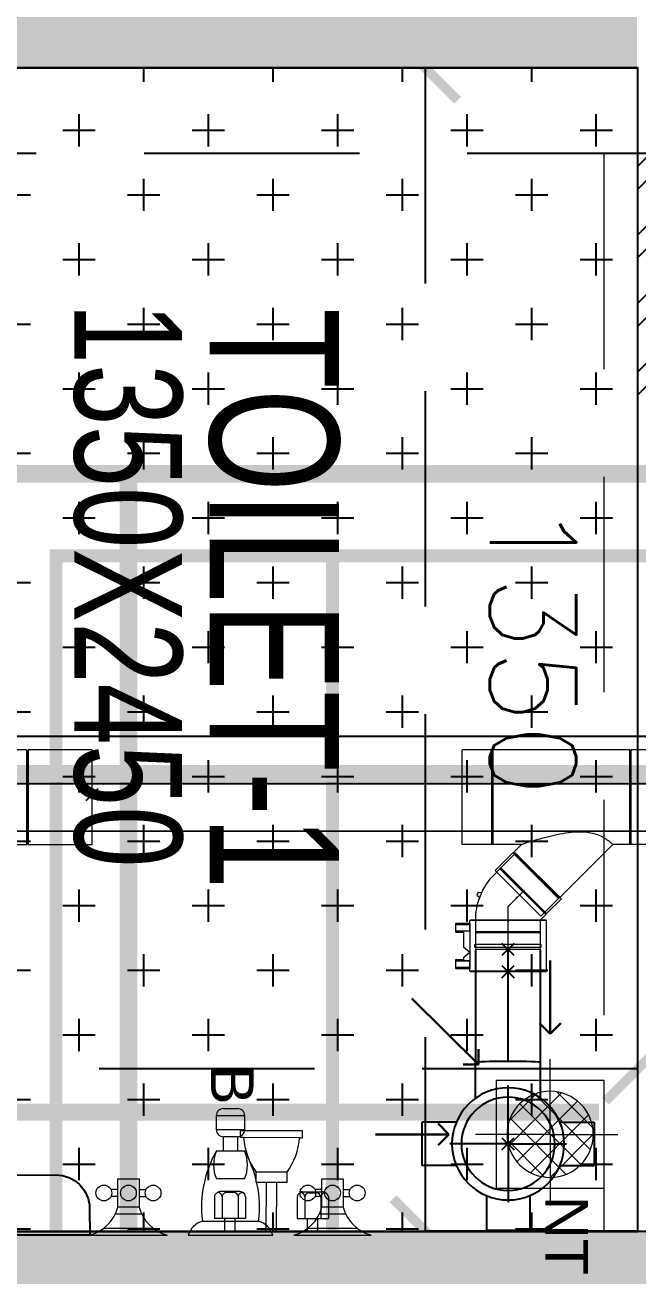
# Model space of a CAD drawing. Header units: millimetres. Extents: x -414464 to 1686, y -90036 to 108605.
# Drawn here: x -104601 to -103890, y -87187 to -85735 of the extents above; entities that cross this region are included whole.
import ezdxf
from ezdxf.lldxf.tags import DXFTag

# ---------------------------------------------------------------- set-up
doc = ezdxf.new("R2010")
doc.units = ezdxf.units.MM
doc.header["$LTSCALE"] = 1000
doc.header["$MEASUREMENT"] = 0
for name, pattern in [('$1$AUDIT_D_120904163729-0', [0]), ('$36$HIDDEN', [0.375, 0.25, -0.125]), ('3BHK-A$1$AUDIT_D_120904163729-0', [0]), ('3BHK-A$1$DASHED', [0.75, 0.5, -0.25]), ('3BHK-A$1$PHANTOM2', [1.25, 0.625, -0.125, 0.125, -0.125, 0.125, -0.125]), ('AUDIT_D_120904163729-0', [0]), ('T8(T9 IS SIMILAR) - DIMENSION & TEXTING$1$AUDIT_D_120904163729-0', [0]), ('T8(T9 IS SIMILAR) - DIMENSION & TEXTING$1$CENTERX2', [101.6, 63.5, -12.7, 12.7, -12.7]), ('T8(T9 IS SIMILAR) - DIMENSION & TEXTING$1$HIDDEN', [0.375, 0.25, -0.125]), ('T8(T9 IS SIMILAR)$1$$0$HIDDEN', [0.375, 0.25, -0.125]), ('T8(T9 IS SIMILAR)$1$HIDDEN', [0.375, 0.25, -0.125])]:
    doc.linetypes.add(name, pattern=pattern)
doc.layers.get('0').update_dxf_attribs({"linetype": 'AUDIT_D_120904163729-0'})
for name, color, linetype in [('$0$A-HATCH -160', 251, '$1$AUDIT_D_120904163729-0'), ('$21$A-DIMENSIONS', 2, '$36$HIDDEN'), ('3BHK-A$1$A-HATCH -160', 251, '3BHK-A$1$AUDIT_D_120904163729-0'), ('3BHK-A$1$A-TOI SUNK 50MM', 8, 'Continuous'), ('a-rcc', 3, 'Continuous'), ('T8(T9 IS SIMILAR) - DIMENSION & TEXTING$1$A-DIMENSIONS', 2, 'T8(T9 IS SIMILAR) - DIMENSION & TEXTING$1$HIDDEN'), ('T8(T9 IS SIMILAR) - DIMENSION & TEXTING$1$A-PLUMBING', 7, 'T8(T9 IS SIMILAR) - DIMENSION & TEXTING$1$AUDIT_D_120904163729-0'), ('T8(T9 IS SIMILAR) - DIMENSION & TEXTING$1$pl-110 dia soil pipe', 1, 'Continuous'), ('T8(T9 IS SIMILAR) - DIMENSION & TEXTING$1$pl-110 dia soil pipe1', 1, 'Continuous'), ('T8(T9 IS SIMILAR) - DIMENSION & TEXTING$1$pl-75 dia waste pipe', 3, 'Continuous'), ('T8(T9 IS SIMILAR) - DIMENSION & TEXTING$1$pl-75 dia waste pipe1', 3, 'Continuous'), ('T8(T9 IS SIMILAR) - DIMENSION & TEXTING$1$PL-FITTINGS', 5, 'Continuous'), ('T8(T9 IS SIMILAR) - DIMENSION & TEXTING$1$U-TI-75MM WASTE WATER PIPE', 3, 'Continuous'), ('T8(T9 IS SIMILAR) - DIMENSION & TEXTING$1$U-TI-TEXT', 7, 'Continuous'), ('T8(T9 IS SIMILAR) - DIMENSION & TEXTING$1$U-TI-WS', 5, 'Continuous'), ('T8(T9 IS SIMILAR)$1$$6$a-beam 2', 50, 'Continuous'), ('T8(T9 IS SIMILAR)$1$S-BEAM', 20, 'T8(T9 IS SIMILAR)$1$$0$HIDDEN'), ('T8_REFUGE COLUMNS$1$A-RCC COLS', 3, 'Continuous'), ('T8_TYPICAL COLUMNS$1$A-RCC COLS', 3, 'Continuous')]:
    doc.layers.add(name, color=color, linetype=linetype)
for name, color, linetype, lineweight in [('3BHK-A$1$A-AC DRAIN PIPE', 94, 'Continuous', 18), ('3BHK-A$1$A-AC PIPE', 151, 'Continuous', 20), ('3BHK-A$1$a-TOI-fixtures', 251, 'Continuous', 0), ('3BHK-A$1$A-WALL- 160', 6, 'Continuous', 30), ('T8(T9 IS SIMILAR) - DIMENSION & TEXTING$1$a-Text', 4, 'Continuous', 0), ('T8(T9 IS SIMILAR) - DIMENSION & TEXTING$1$a-TEXT -R SIZE', 4, 'Continuous', 0), ('T8(T9 IS SIMILAR) - DIMENSION & TEXTING$1$FURNITURE_AR', 34, 'Continuous', 9), ('T8(T9 IS SIMILAR) - DIMENSION & TEXTING$1$U-TI-FIXTURE', 161, 'Continuous', 25), ('T8(T9 IS SIMILAR) - DIMENSION & TEXTING$1$U-TI-WS-HOT', 1, 'T8(T9 IS SIMILAR) - DIMENSION & TEXTING$1$DASHDOT', 30), ('T8(T9 IS SIMILAR)$1$D&W', 8, 'Continuous', 25), ('T8(T9 IS SIMILAR)$1$SCPL BEAM', 191, 'T8(T9 IS SIMILAR)$1$$0$HIDDEN', 13)]:
    doc.layers.add(name, color=color, linetype=linetype, lineweight=lineweight)
doc.layers.add('T8(T9 IS SIMILAR) - DIMENSION & TEXTING$1$GEB-BEZUG', color=2, linetype='Continuous', lineweight=25, true_color=0xffff00)
doc.layers.add('T8_REFUGE COLUMNS$1$COL-HATCH', color=7, linetype='Continuous', lineweight=25, true_color=0xa3a3a3)
doc.styles.add('3BHK-A$1$Romans 1', font='romans.shx', dxfattribs={"height": 100})
doc.styles.add('T8(T9 IS SIMILAR) - DIMENSION & TEXTING$1$arial', font='sanss___.ttf')
doc.styles.add('T8(T9 IS SIMILAR) - DIMENSION & TEXTING$1$ARIAL ARROW', font='swisscl.ttf')
doc.styles.add('T8(T9 IS SIMILAR) - DIMENSION & TEXTING$1$Romans 1', font='romans.shx', dxfattribs={"height": 100})
tags = doc.linetypes.add('T8(T9 IS SIMILAR) - DIMENSION & TEXTING$1$DASHDOT', pattern=[1, 0.5, -0.25, 0, -0.25]).pattern_tags.tags
tags[10:11] = [DXFTag(74, 4), DXFTag(75, 0), DXFTag(340, '0'), DXFTag(46, 1.0), DXFTag(50, 0.0), DXFTag(44, 0.0), DXFTag(45, 0.0)]
tags[8:9] = [DXFTag(74, 4), DXFTag(75, 0), DXFTag(340, '0'), DXFTag(46, 1.0), DXFTag(50, 0.0), DXFTag(44, 0.0), DXFTag(45, 0.0)]
tags[6:7] = [DXFTag(74, 4), DXFTag(75, 0), DXFTag(340, '0'), DXFTag(46, 1.0), DXFTag(50, 0.0), DXFTag(44, 0.0), DXFTag(45, 0.0)]
tags[4:5] = [DXFTag(74, 4), DXFTag(75, 0), DXFTag(340, '0'), DXFTag(46, 1.0), DXFTag(50, 0.0), DXFTag(44, 0.0), DXFTag(45, 0.0)]
doc.dimstyles.new('3BHK-A$1$ALPINE S', dxfattribs={"dimscale": 0, "dimtxt": 100, "dimasz": 75, "dimexe": 0, "dimexo": 0, "dimgap": 75, "dimtad": 1, "dimdec": 0, "dimzin": 0, "dimdsep": 46, "dimtxsty": '3BHK-A$1$Romans 1', "dimblk": '3BHK-A$1$_ArchTick', "dimcen": 0.09, "dimclrd": 256, "dimclre": 256, "dimclrt": 7, "dimadec": 0, "dimazin": 0, "dimtfac": 1, "dimtdec": 0, "dimtofl": 0, "dimtmove": 1, "dimatfit": 0, "dimldrblk": '3BHK-A$1$_Open90', "dimfxl": 1, "dimtolj": 1, "dimtzin": 0, "dimarcsym": 0})
doc.dimstyles.new('T8(T9 IS SIMILAR) - DIMENSION & TEXTING$1$ALPINE S', dxfattribs={"dimscale": 0, "dimtxt": 100, "dimasz": 75, "dimexe": 0, "dimexo": 0, "dimgap": 75, "dimtad": 1, "dimdec": 0, "dimzin": 0, "dimdsep": 46, "dimtxsty": 'T8(T9 IS SIMILAR) - DIMENSION & TEXTING$1$Romans 1', "dimblk": 'T8(T9 IS SIMILAR) - DIMENSION & TEXTING$1$_ArchTick', "dimcen": 0.09, "dimclrd": 256, "dimclre": 256, "dimclrt": 7, "dimadec": 0, "dimazin": 0, "dimtfac": 1, "dimtdec": 0, "dimtofl": 0, "dimtmove": 1, "dimatfit": 0, "dimldrblk": 'T8(T9 IS SIMILAR) - DIMENSION & TEXTING$1$_Open90', "dimfxl": 1, "dimtolj": 1, "dimtzin": 0, "dimarcsym": 0})

# ---------------------------------------------------------------- blocks, each defined once
blk = doc.blocks.new('T8_REFUGE COLUMNS')
at = {"layer": 'T8_REFUGE COLUMNS$1$COL-HATCH', "linetype": 'ByBlock'}
h = blk.add_hatch(color=256, dxfattribs=at)
h.dxf.hatch_style = 1
h.paths.add_polyline_path([(1227712.1, -5718799.9), (1227362.1, -5718799.9), (1227362.1, -5709299.9), (1227712.1, -5709299.9)])
at = {"layer": 'T8_REFUGE COLUMNS$1$A-RCC COLS', "linetype": 'ByBlock'}
blk.add_lwpolyline([(1227712.1, -5718799.9), (1227362.1, -5718799.9), (1227362.1, -5709299.9), (1227712.1, -5709299.9)], close=True, dxfattribs=at)
blk = doc.blocks.new('T8_TYPICAL COLUMNS')
at = {"layer": 'T8_TYPICAL COLUMNS$1$A-RCC COLS', "linetype": 'ByBlock'}
blk.add_blockref('T8_REFUGE COLUMNS', (0, 0), dxfattribs=at)
blk = doc.blocks.new('3BHK-A$1$_ArchTick')
at = {"color": 0, "linetype": 'ByBlock', "const_width": 0.15}
blk.add_lwpolyline([(-0.5, -0.5), (0.5, 0.5)], dxfattribs=at)
blk = doc.blocks.new('3BHK-A$1$_Open90')
at = {"color": 0, "linetype": 'ByBlock', "lineweight": -2}
for p, q in [((0, 0), (-1, 0)), ((-0.5, 0.5), (0, 0)), ((0, 0), (-0.5, -0.5))]:
    blk.add_line(p, q, dxfattribs=at)
blk = doc.blocks.new('3BHK-A$1$SH-flat-2')
at = {"layer": '3BHK-A$1$a-TOI-fixtures'}
for p, q in [((14.6, 37.7, -0.1), (14.7, 73.7, -0.1)), ((39.9, 73.7, -0.1), (14.7, 73.7, -0.1)), ((0.1, 61.7, -0.1), (14.6, 61.7, -0.1)), ((39.8, 64.9, -0.1), (14.6, 65, -0.1)), ((44.6, 50.8, -0.1), (44.6, 60, -0.1)), ((45.9, 43.9, -0.1), (45.9, 66.8, -0.1)), ((0.1, 49.7, -0.1), (14.6, 49.7, -0.1)), ((39.7, 46.4, -0.1), (14.5, 46.5, -0.1)), ((39.8, 37.7, -0.1), (14.6, 37.7, -0.1)), ((43.4, 39.3, -0.1), (44.7, 40.8, -0.1)), ((108.4, -25.1, -0.1), (108.5, 40.1, -0.1)), ((108.5, 43.5, -0.1), (116.3, 43.5, -0.1)), ((108.5, 40.1, -0.1), (108.5, 43.5, -0.1)), ((116.2, -28.5, -0.1), (116.3, 43.5, -0.1)), ((56.2, -10.4, -0.1), (56.3, 25.6, -0.1)), ((56.3, 25.6, -0.1), (68.3, 25.6, -0.1)), ((68.2, -10.4, -0.1), (68.3, 25.6, -0.1)), ((0, 1.7, -0.1), (0, 13.7, -0.1)), ((0, 13.7, -0.1), (56.3, 13.6, -0.1)), ((0, 1.7, -0.1), (56.3, 1.6, -0.1)), ((56.2, -10.4, -0.1), (68.2, -10.4, -0.1)), ((14.5, -22.3, -0.1), (14.4, -58.3, -0.1)), ((39.7, -22.3, -0.1), (14.5, -22.3, -0.1)), ((43.3, -24, -0.1), (44.6, -25.5, -0.1)), ((45.7, -28.6, -0.1), (45.7, -51.5, -0.1)), ((108.4, -25.1, -0.1), (108.4, -28.5, -0.1)), ((108.4, -28.5, -0.1), (116.2, -28.5, -0.1)), ((-0.1, -34.3, -0.1), (14.4, -34.3, -0.1)), ((39.6, -31.1, -0.1), (14.4, -31, -0.1)), ((44.4, -35.5, -0.1), (44.4, -44.7, -0.1)), ((-0.1, -46.3, -0.1), (14.4, -46.3, -0.1)), ((39.5, -49.6, -0.1), (14.3, -49.5, -0.1)), ((39.6, -58.3, -0.1), (14.4, -58.3, -0.1))]:
    blk.add_line(p, q, dxfattribs=at)
for centre, radius, start, end in [((39.9, 68.9, -0.1), 4.8, 359.8776, 89.8776), ((39.8, 69.7, -0.1), 4.8, 269.8776, 359.8776), ((39.8, 60, -0.1), 4.8, 359.8776, 89.8776), ((41.1, 66.8, -0.1), 4.8, 359.8776, 46.4449), ((39.8, 51.2, -0.1), 4.8, 269.8776, 359.8776), ((39.7, 41.6, -0.1), 4.8, 359.8776, 89.8776), ((41.1, 44, -0.1), 4.8, 319.2258, 359.8776), ((39.8, 42.5, -0.1), 4.8, 269.8776, 359.8776), ((114.8, -40.2, -0.1), 80.5, 94.4595, 125.2375), ((115, 55.2, -0.1), 80.5, 234.5177, 265.2957), ((39.6, -26.3, -0.1), 4.8, 269.8776, 359.8776), ((39.7, -27.1, -0.1), 4.8, 359.8776, 89.8776), ((40.9, -28.6, -0.1), 4.8, 359.8776, 40.5294), ((39.6, -35.9, -0.1), 4.8, 359.8776, 89.8776), ((39.5, -44.7, -0.1), 4.8, 269.8776, 359.8776), ((39.5, -54.4, -0.1), 4.8, 359.8776, 89.8776), ((39.6, -53.5, -0.1), 4.8, 269.8776, 359.8776), ((40.9, -51.5, -0.1), 4.8, 313.3103, 359.8776)]:
    blk.add_arc(centre, radius, start, end, dxfattribs=at)
blk = doc.blocks.new('T8(T9 IS SIMILAR) - DIMENSION & TEXTING$1$_ArchTick')
at = {"color": 0, "linetype": 'ByBlock', "const_width": 0.15}
blk.add_lwpolyline([(-0.5, -0.5), (0.5, 0.5)], dxfattribs=at)
blk = doc.blocks.new('*D1444')
at = {"layer": 'T8(T9 IS SIMILAR) - DIMENSION & TEXTING$1$A-DIMENSIONS', "linetype": 'T8(T9 IS SIMILAR) - DIMENSION & TEXTING$1$HIDDEN', "lineweight": -2, "transparency": 16777216}
for p, q in [((1226011.9, -5710698.7), (1226011.9, -5710945.2)), ((1227361.8, -5710698.7), (1227361.8, -5710945.2))]:
    blk.add_line(p, q, dxfattribs=at)
at = {"layer": 'T8(T9 IS SIMILAR) - DIMENSION & TEXTING$1$A-DIMENSIONS', "lineweight": -2, "transparency": 16777216}
blk.add_line((1226011.9, -5710945.2), (1227361.8, -5710945.2), dxfattribs=at)
at = {"layer": 'T8(T9 IS SIMILAR) - DIMENSION & TEXTING$1$A-DIMENSIONS', "linetype": 'ByBlock', "lineweight": -2, "transparency": 16777216, "xscale": 75, "yscale": 75, "zscale": 75, "rotation": 180}
blk.add_blockref('T8(T9 IS SIMILAR) - DIMENSION & TEXTING$1$_ArchTick', (1226011.9, -5710945.2), dxfattribs=at)
at = {"layer": 'T8(T9 IS SIMILAR) - DIMENSION & TEXTING$1$A-DIMENSIONS', "linetype": 'ByBlock', "lineweight": -2, "transparency": 16777216, "xscale": 75, "yscale": 75, "zscale": 75}
blk.add_blockref('T8(T9 IS SIMILAR) - DIMENSION & TEXTING$1$_ArchTick', (1227361.8, -5710945.2), dxfattribs=at)
at = {"layer": 'T8(T9 IS SIMILAR) - DIMENSION & TEXTING$1$A-DIMENSIONS', "color": 7, "linetype": 'ByBlock', "transparency": 16777216, "insert": (1226686.8, -5710820.2), "char_height": 100, "attachment_point": 5, "style": 'T8(T9 IS SIMILAR) - DIMENSION & TEXTING$1$Romans 1'}
blk.add_mtext('\\A1;1350', dxfattribs=at)
blk = doc.blocks.new('T8(T9 IS SIMILAR) - DIMENSION & TEXTING$1$_Open90')
at = {"color": 0, "linetype": 'ByBlock', "lineweight": -2}
for p, q in [((-0.5, 0.5), (0, 0)), ((0, 0), (-1, 0)), ((0, 0), (-0.5, -0.5))]:
    blk.add_line(p, q, dxfattribs=at)
blk = doc.blocks.new('*D1445')
at = {"layer": 'T8(T9 IS SIMILAR) - DIMENSION & TEXTING$1$A-DIMENSIONS', "linetype": 'T8(T9 IS SIMILAR) - DIMENSION & TEXTING$1$HIDDEN', "lineweight": -2, "transparency": 16777216}
for p, q in [((1227226.8, -5710698.7), (1227173.7, -5710698.7)), ((1227226.8, -5713148.7), (1227173.7, -5713148.7))]:
    blk.add_line(p, q, dxfattribs=at)
at = {"layer": 'T8(T9 IS SIMILAR) - DIMENSION & TEXTING$1$A-DIMENSIONS', "lineweight": -2, "transparency": 16777216}
blk.add_line((1227173.7, -5710698.7), (1227173.7, -5713148.7), dxfattribs=at)
at = {"layer": 'T8(T9 IS SIMILAR) - DIMENSION & TEXTING$1$A-DIMENSIONS', "linetype": 'ByBlock', "lineweight": -2, "transparency": 16777216, "xscale": 75, "yscale": 75, "zscale": 75}
for p, rotation in [((1227173.7, -5710698.7), 90), ((1227173.7, -5713148.7), 270)]:
    blk.add_blockref('T8(T9 IS SIMILAR) - DIMENSION & TEXTING$1$_ArchTick', p, dxfattribs=dict(at, rotation=rotation))
at = {"layer": 'T8(T9 IS SIMILAR) - DIMENSION & TEXTING$1$A-DIMENSIONS', "color": 7, "linetype": 'ByBlock', "transparency": 16777216, "insert": (1227048.7, -5711923.7), "char_height": 100, "attachment_point": 5, "rotation": 90, "style": 'T8(T9 IS SIMILAR) - DIMENSION & TEXTING$1$Romans 1'}
blk.add_mtext('\\A1;2450', dxfattribs=at)
blk = doc.blocks.new('T8(T9 IS SIMILAR) - DIMENSION & TEXTING$1$Einfügepunkt')
at = {"layer": 'T8(T9 IS SIMILAR) - DIMENSION & TEXTING$1$GEB-BEZUG'}
for p, q in [((-7.1, -7.1), (7.1, 7.1)), ((-7.1, 7.1), (7.1, -7.1))]:
    blk.add_line(p, q, dxfattribs=at)
blk = doc.blocks.new('T8(T9 IS SIMILAR) - DIMENSION & TEXTING$1$388.001.00.1_G')
at = {"layer": 'T8(T9 IS SIMILAR) - DIMENSION & TEXTING$1$U-TI-75MM WASTE WATER PIPE', "ltscale": 5}
for p, q in [((-25.1, 60.1), (-25.1, 100)), ((-25.1, 100), (25.1, 100)), ((25.1, 60.1), (25.1, 100)), ((0, 0), (0, 67.6)), ((-60.1, 25.1), (-100, 25.1)), ((-100, -25.1), (-100, 25.1)), ((60.1, 25.1), (100, 25.1)), ((100, -25.1), (100, 25.1)), ((0, 0), (-67.6, 0)), ((0, 0), (0, 2.5)), ((0, 0), (0, -67.6)), ((0, 0), (67.6, 0)), ((0, 0), (-2.5, 0)), ((0, 0), (0, -2.5)), ((0, 0), (2.5, 0)), ((-60.1, -25.1), (-100, -25.1)), ((60.1, -25.1), (100, -25.1)), ((-37.7, -53.1), (-37.7, -95)), ((37.7, -53.1), (37.7, -95))]:
    blk.add_line(p, q, dxfattribs=at)
for radius in [65.1, 54.2]:
    blk.add_circle((0, 0), radius, dxfattribs=at)
blk.add_ellipse((0, -95), major_axis=(37.7, 0), ratio=0.026177, start_param=3.141593, end_param=6.283185, dxfattribs=at)
blk.add_blockref('T8(T9 IS SIMILAR) - DIMENSION & TEXTING$1$Einfügepunkt', (0, 0), dxfattribs=at)
blk = doc.blocks.new('T8(T9 IS SIMILAR) - DIMENSION & TEXTING$1$365.045.16.1_A')
at = {"lineweight": 13, "ltscale": 25}
for p, q in [((-61.9, 8.8), (-8.8, 61.9)), ((8.3, 44.7), (-8.8, 61.9)), ((8.3, 44.7), (-44.7, -8.3)), ((-43.7, -9.4), (9.4, 43.7)), ((8.3, 43.7), (-43.7, -8.3)), ((8.3, 43.7), (8.3, 44.7)), ((8.3, 43.7), (9.4, 43.7)), ((15.5, 37.5), (9.4, 43.7)), ((-17.1, 17.1), (-18.9, 18.9)), ((0, 0), (-17.1, 17.1)), ((34.7, 16.5), (30.6, 16)), ((34.7, 16.5), (36.3, 12.9)), ((-44.7, -8.3), (-61.9, 8.8)), ((-9.2, 9.2), (-11, 11)), ((0, -15.5), (0, 0)), ((36.3, 12.9), (32.9, 10.3)), ((-43.7, -8.3), (-44.7, -8.3)), ((-43.7, -8.3), (-43.7, -9.4)), ((-37.5, -15.5), (-43.7, -9.4)), ((-37.5, -29.3), (-37.5, -15.5)), ((0, -29.3), (0, -15.5)), ((37.5, -29.3), (37.5, -15.5)), ((-36.7, -30), (-37.5, -29.3)), ((37.5, -29.3), (-37.5, -29.3)), ((-36.7, -30), (-37.5, -30.7)), ((-37.5, -50), (-37.5, -30.7)), ((-37.5, -30.7), (37.5, -30.7)), ((-36.7, -30), (36.8, -30)), ((0, -31.8), (0, -29.3)), ((36.8, -30), (37.5, -29.3)), ((36.8, -30), (37.5, -30.7)), ((37.5, -50), (37.5, -30.7)), ((-37.5, -50), (37.5, -50)), ((0, -50), (-2.5, -50)), ((0, -50), (0, -47.5)), ((0, -50), (0, -52.5)), ((0, -50), (2.5, -50))]:
    blk.add_line(p, q, dxfattribs=at)
for start, end in [(24.8604, 45), (0, 20.1396)]:
    blk.add_arc((-37.5, -15.5), 75, start, end, dxfattribs=at)
blk.add_open_spline([(32.9, 10.3), (32.9, 10.3), (32.9, 10.3), (32.8, 10.5), (32.8, 10.6), (32.6, 11), (32.4, 11.3), (32.2, 11.9), (32.1, 12.1), (31.9, 12.6), (31.8, 12.8), (31.6, 13.2), (31.6, 13.4), (31.4, 13.8), (31.3, 14), (31.1, 14.6), (31, 14.9), (30.8, 15.4), (30.7, 15.6), (30.6, 15.9), (30.6, 16), (30.6, 16)], degree=3, knots=[-0.9758327, -0.9758327, -0.9758327, -0.9758327, -0.8930469, -0.8930469, -0.7796093, -0.7796093, -0.6561479, -0.6561479, -0.5667077, -0.5667077, -0.5007206, -0.5007206, -0.4380575, -0.4380575, -0.3616519, -0.3616519, -0.247098, -0.247098, -0.1245121, -0.1245121, 0, 0, 0, 0], dxfattribs=at)
blk.add_blockref('T8(T9 IS SIMILAR) - DIMENSION & TEXTING$1$Einfügepunkt', (0, -50), dxfattribs=at)
blk = doc.blocks.new('T8(T9 IS SIMILAR) - DIMENSION & TEXTING$1$367.125.16.1_A')
at = {"lineweight": 13, "ltscale": 25}
for p, q in [((-73.7, 161.5, -0.8), (-73.7, 195.4, -0.8)), ((-73.7, 195.4, -0.8), (36.3, 195.4, -0.8)), ((36.3, 161.5, -0.8), (36.3, 195.4, -0.8)), ((-72.6, 160.4, -0.8), (-73.7, 161.5, -0.8)), ((36.3, 161.5, -0.8), (-73.7, 161.5, -0.8)), ((-72.6, 160.4, -0.8), (-73.7, 159.3, -0.8)), ((35.2, 160.4, -0.8), (-72.6, 160.4, -0.8)), ((35.2, 160.4, -0.8), (36.3, 161.5, -0.8)), ((35.2, 160.4, -0.8), (36.3, 159.3, -0.8)), ((-157.1, 104.1), (-104.1, 157.1)), ((-104.1, 157.1), (-83.6, 136.6)), ((-73.7, 126.7, -0.8), (-73.7, 159.3, -0.8)), ((-73.7, 159.3, -0.8), (36.3, 159.3, -0.8)), ((36.3, 1.5, -0.8), (36.3, 159.3, -0.8)), ((-83.6, 136.6), (-136.6, 83.6)), ((-135.1, 82.1), (-82.1, 135.1)), ((-83.6, 135.1), (-135.1, 83.6)), ((-83.6, 135.1), (-83.6, 136.6)), ((-83.6, 135.1), (-82.1, 135.1)), ((-82.1, 135.1), (-73.7, 126.7)), ((-157.1, 104.1), (-136.6, 83.6)), ((-135.1, 83.6), (-136.6, 83.6)), ((-135.1, 83.6), (-135.1, 82.1)), ((-135.1, 82.1), (-73.6, 20.6)), ((-73.7, 1.5, -0.8), (-73.7, 20.7, 0.1)), ((-72.6, 0.4, -0.8), (-73.7, 1.5, -0.8)), ((36.3, 1.5, -0.8), (-73.7, 1.5, -0.8)), ((-72.6, 0.4, -0.8), (-73.7, -0.7, -0.8)), ((-72.6, 0.4, -0.8), (35.2, 0.4, -0.8)), ((35.2, 0.4, -0.8), (36.3, 1.5, -0.8)), ((35.2, 0.4, -0.8), (36.3, -0.7, -0.8)), ((-73.7, -74.6, -0.8), (-73.7, -0.7, -0.8)), ((-73.7, -0.7, -0.8), (36.3, -0.7, -0.8)), ((36.3, -74.6, -0.8), (36.3, -0.7, -0.8)), ((-73.7, -74.6, -0.8), (36.3, -74.6, -0.8))]:
    blk.add_line(p, q, dxfattribs=at)
blk.add_open_spline([(-73.7, 126.7, 0.1), (-73.7, 126.7, 0.1), (-73.5, 126.2, 0.1), (-72.9, 124.3, 0.1), (-72.5, 123, 0.1), (-71, 118.3, 0.1), (-69.7, 114, 0.1), (-67.4, 106.3, 0.1), (-66.3, 102.4, 0.1), (-64.2, 94.2, 0.1), (-63.1, 89.9, 0.1), (-61.2, 81.1, 0.1), (-60.4, 76.6, 0.1), (-59.3, 67.7, 0.1), (-58.9, 63.3, 0.1), (-58.9, 56.2, 0.1), (-59.1, 53.3, 0.1), (-59.8, 47.7, 0.1), (-60.3, 44.9, 0.1), (-61.8, 39.7, 0.1), (-62.7, 37.2, 0.1), (-64.8, 32.9, 0.1), (-65.9, 30.9, 0.1), (-67.8, 27.9, 0.1), (-68.7, 26.6, 0.1), (-70.4, 24.4, 0.1), (-71.2, 23.5, 0.1), (-72.4, 22.1, 0.1), (-72.9, 21.5, 0.1), (-73.5, 20.8, 0.1), (-73.7, 20.7, 0.1), (-73.7, 20.7, 0.1)], degree=3, knots=[8.222625, 8.222625, 8.222625, 8.222625, 8.980345, 8.980345, 9.738065, 9.738065, 11.253506, 11.253506, 12.551442, 12.551442, 13.849378, 13.849378, 15.147314, 15.147314, 16.44525, 16.44525, 17.266568, 17.266568, 18.087887, 18.087887, 18.909205, 18.909205, 19.730524, 19.730524, 20.43574, 20.43574, 21.140957, 21.140957, 21.846174, 21.846174, 22.551391, 22.551391, 22.551391, 22.551391], dxfattribs=at)
blk.add_blockref('T8(T9 IS SIMILAR) - DIMENSION & TEXTING$1$Einfügepunkt', (-15.4, -74.6, 0.1), dxfattribs=at)
blk = doc.blocks.new('T8(T9 IS SIMILAR) - DIMENSION & TEXTING$1$365.771.16.1_A')
at = {"lineweight": 13, "ltscale": 25}
for p, q in [((-43.8, 60), (-44.5, 59.3)), ((-44.5, 56.2), (-44.5, 59.3)), ((44.5, 59.3), (-44.5, 59.3)), ((43.8, 60), (-43.8, 60)), ((-37.5, 31.7), (-37.5, 60)), ((0, 60), (0, 62.5)), ((0, 60), (0, 57.5)), ((37.5, 31.7), (37.5, 60)), ((43.8, 60), (44.5, 59.3)), ((44.5, 0.7), (44.5, 59.3)), ((-60.5, 56.2), (-44.5, 56.2)), ((-60.5, 45.8), (-60.5, 56.2)), ((-60.5, 54.7), (-44.5, 54.7)), ((-60.5, 47.3), (-44.5, 47.3)), ((-60.5, 45.8), (-51.5, 45.8)), ((-51.5, 47.4), (-44.3, 47.4)), ((-51.5, 28.4), (-51.5, 47.4)), ((-44.5, 47.3), (-44.5, 54.7)), ((-44.3, 47.4), (-44.3, 22.4)), ((0, 30.8), (0, 57.5)), ((-38.5, 28.3), (-38.5, 31.7)), ((38.5, 31.7), (-38.5, 31.7)), ((0, 28.3), (0, 30.8)), ((38.5, 28.3), (38.5, 31.7)), ((-51.5, 28.3), (-51.5, 28.4)), ((-44.5, 22.4), (-51.5, 28.3)), ((-44.5, 22.4), (-51.5, 16.6)), ((-51.5, 16.5), (-51.5, 16.6)), ((-51.5, 12.6), (-51.5, 16.5)), ((-44.5, 22.4), (-44.3, 22.4)), ((-44.3, 22.4), (-44.3, 12.6)), ((38.5, 28.3), (-38.5, 28.3)), ((-37.5, 0), (-37.5, 28.3)), ((0, 28.3), (0, 25.8)), ((0, 2.5), (0, 25.8)), ((37.5, 0), (37.5, 28.3)), ((-60.5, 14.2), (-51.5, 14.2)), ((-60.5, 3.8), (-60.5, 14.2)), ((-60.5, 12.7), (-44.5, 12.7)), ((-60.5, 5.3), (-44.5, 5.3)), ((-60.5, 3.8), (-44.5, 3.8)), ((-44.3, 12.6), (-51.5, 12.6)), ((-44.5, 5.3), (-44.5, 12.7)), ((-44.5, 0.7), (-44.5, 3.8)), ((-43.8, 0), (-44.5, 0.7)), ((44.5, 0.7), (-44.5, 0.7)), ((43.8, 0), (-43.8, 0)), ((0, 0), (0, 2.5)), ((0, 0), (0, -2.5)), ((43.8, 0), (44.5, 0.7))]:
    blk.add_line(p, q, dxfattribs=at)
at = {"lineweight": 13, "ltscale": 25, "flags": 128}
for points in [[(-44.5, 56.2), (-44.5, 56.2), (-44.5, 56.1), (-44.5, 56), (-44.5, 55.8), (-44.4, 55.6), (-44.4, 55.3), (-44.4, 55), (-44.3, 54.7), (-44.3, 54.3), (-44.3, 53.9), (-44.3, 53.5), (-44.2, 53), (-44.2, 52.6), (-44.2, 52.1), (-44.2, 51.6), (-44.2, 51.1), (-44.2, 50.6), (-44.2, 50.1), (-44.2, 49.6), (-44.2, 49.1), (-44.3, 48.6), (-44.3, 48.2), (-44.3, 47.8), (-44.3, 47.4)], [(-44.5, 47.3), (-44.5, 47.3), (-44.5, 47.4), (-44.5, 47.6), (-44.5, 47.8), (-44.4, 48.1), (-44.4, 48.4), (-44.4, 48.7), (-44.4, 49.1), (-44.4, 49.6), (-44.4, 50.1), (-44.3, 50.5), (-44.3, 51), (-44.3, 51.5), (-44.4, 51.9), (-44.4, 52.4), (-44.4, 52.9), (-44.4, 53.3), (-44.4, 53.6), (-44.4, 53.9), (-44.5, 54.2), (-44.5, 54.4), (-44.5, 54.6), (-44.5, 54.7), (-44.5, 54.7)], [(-51.5, 28.4), (-51.2, 28.2), (-50.9, 27.9), (-50.5, 27.6), (-50.2, 27.4), (-49.9, 27.1), (-49.6, 26.9), (-49.3, 26.6), (-49, 26.3), (-48.7, 26.1), (-48.4, 25.8), (-48.1, 25.6), (-47.8, 25.3), (-47.5, 25.1), (-47.2, 24.8), (-46.9, 24.6), (-46.6, 24.3), (-46.3, 24.1), (-46, 23.9), (-45.7, 23.6), (-45.5, 23.4), (-45.2, 23.1), (-44.9, 22.9), (-44.6, 22.7), (-44.3, 22.4)], [(-44.3, 22.4), (-44.6, 22.2), (-44.9, 22), (-45.2, 21.7), (-45.5, 21.5), (-45.7, 21.3), (-46, 21), (-46.3, 20.8), (-46.6, 20.5), (-46.9, 20.3), (-47.2, 20.1), (-47.5, 19.8), (-47.8, 19.6), (-48.1, 19.3), (-48.4, 19.1), (-48.7, 18.8), (-49, 18.6), (-49.3, 18.3), (-49.6, 18), (-49.9, 17.8), (-50.2, 17.5), (-50.5, 17.3), (-50.9, 17), (-51.2, 16.7), (-51.5, 16.5)], [(-44.5, 5.3), (-44.5, 5.3), (-44.5, 5.4), (-44.5, 5.6), (-44.5, 5.8), (-44.4, 6.1), (-44.4, 6.4), (-44.4, 6.7), (-44.4, 7.1), (-44.4, 7.6), (-44.4, 8.1), (-44.3, 8.5), (-44.3, 9), (-44.3, 9.5), (-44.4, 9.9), (-44.4, 10.4), (-44.4, 10.9), (-44.4, 11.3), (-44.4, 11.6), (-44.4, 11.9), (-44.5, 12.2), (-44.5, 12.4), (-44.5, 12.6), (-44.5, 12.7), (-44.5, 12.7)], [(-44.3, 12.6), (-44.3, 12.2), (-44.3, 11.8), (-44.3, 11.4), (-44.2, 10.9), (-44.2, 10.4), (-44.2, 9.9), (-44.2, 9.4), (-44.2, 8.9), (-44.2, 8.4), (-44.2, 7.9), (-44.2, 7.4), (-44.2, 7), (-44.3, 6.5), (-44.3, 6.1), (-44.3, 5.7), (-44.3, 5.3), (-44.4, 5), (-44.4, 4.7), (-44.4, 4.4), (-44.5, 4.2), (-44.5, 4), (-44.5, 3.9), (-44.5, 3.8), (-44.5, 3.8)]]:
    blk.add_lwpolyline(points, dxfattribs=at)
at = {"lineweight": 13, "ltscale": 25}
blk.add_blockref('T8(T9 IS SIMILAR) - DIMENSION & TEXTING$1$Einfügepunkt', (0, 0), dxfattribs=at)
blk = doc.blocks.new('T8(T9 IS SIMILAR) - DIMENSION & TEXTING$1$FAUCET')
at = {"layer": 'T8(T9 IS SIMILAR) - DIMENSION & TEXTING$1$FURNITURE_AR', "color": 7}
for p, q in [((-0.01, 0.18), (0.01, 0.18)), ((-0.02, 0.17), (0.02, 0.17)), ((-0.02, 0.15), (-0.02, 0.17)), ((0.02, 0.17), (0.02, 0.15)), ((0.02, 0.15), (-0.02, 0.15)), ((0.01, 0.14), (-0.01, 0.14)), ((-0.01, 0.12), (-0.01, 0.14)), ((0.01, 0.14), (0.01, 0.12)), ((-0.02, 0.12), (0.02, 0.12)), ((-0.16, 0.08), (-0.13, 0.08)), ((-0.16, 0.04), (-0.16, 0.08)), ((-0.13, 0.08), (-0.13, 0.04)), ((0.02, 0.08), (-0.02, 0.08)), ((0.13, 0.08), (0.16, 0.08)), ((0.13, 0.04), (0.13, 0.08)), ((0.16, 0.08), (0.16, 0.04)), ((-0.16, 0.065), (-0.17, 0.065)), ((-0.16, 0.055), (-0.17, 0.055)), ((-0.13, 0.065), (-0.12, 0.065)), ((-0.13, 0.055), (-0.12, 0.055)), ((0.13, 0.065), (0.12, 0.065)), ((0.13, 0.055), (0.12, 0.055)), ((0.16, 0.065), (0.17, 0.065)), ((0.16, 0.055), (0.17, 0.055)), ((-0.13, 0.04), (-0.16, 0.04)), ((0.16, 0.04), (0.13, 0.04)), ((-0.1258, 0.03), (-0.1639, 0.03)), ((-0.04, 0.02), (0.04, 0.02)), ((0.1642, 0.03), (0.1261, 0.03)), ((-0.2, 0), (-0.09, 0)), ((-0.1803, 0.01), (-0.1096, 0.01)), ((-0.06, 0), (0.06, 0)), ((0.09, 0), (0.2, 0)), ((0.1097, 0.01), (0.1804, 0.01))]:
    blk.add_line(p, q, dxfattribs=at)
for centre in [(-0.18, 0.06), (-0.145, 0.06), (-0.11, 0.06), (0.11, 0.06), (0.145, 0.06), (0.18, 0.06)]:
    blk.add_circle(centre, 0.0112, dxfattribs=at)
for centre, radius, start, end in [((-0.0103, 0.1703), 0.0097, 88.2224, 181.7776), ((0.0103, 0.1703), 0.0097, 358.2224, 91.7776), ((-0.0103, 0.1497), 0.0097, 178.2224, 271.7776), ((0.0103, 0.1497), 0.0097, 268.2224, 1.7776), ((0.12, 0.04), 0.1612, 150.2551, 187.125), ((0.0257, 0.1), 0.0498, 156.3417, 203.6583), ((-0.0257, 0.1), 0.0498, 336.3417, 23.6584), ((-0.12, 0.04), 0.1612, 352.875, 29.7449), ((-0.215, 0.055), 0.057, 285.2551, 344.7449), ((-0.075, 0.055), 0.057, 195.2551, 254.7449), ((0.075, 0.055), 0.057, 285.2551, 344.7449), ((0.215, 0.055), 0.057, 195.2551, 254.7449), ((-0.0318, -0.0082), 0.0293, 106.1502, 163.8498), ((0.0318, -0.0082), 0.0293, 16.1502, 73.8498)]:
    blk.add_arc(centre, radius, start, end, dxfattribs=at)
blk = doc.blocks.new('T8(T9 IS SIMILAR) - DIMENSION & TEXTING$1$A$C77D62699')
at = {"layer": 'T8(T9 IS SIMILAR) - DIMENSION & TEXTING$1$pl-110 dia soil pipe1', "color": 12, "linetype": 'T8(T9 IS SIMILAR) - DIMENSION & TEXTING$1$CENTERX2'}
blk.add_line((19390.4, 3375.2, -0.3), (19390.4, 1932.8, 0.6), dxfattribs=at)
at = {"layer": 'T8(T9 IS SIMILAR) - DIMENSION & TEXTING$1$pl-110 dia soil pipe1'}
for p, q in [((19335.4, 3293.7, -0.2), (19335.8, 1932.8, 0.6)), ((19445.4, 3293.7, -0.2), (19445.8, 1932.8, 0.6))]:
    blk.add_line(p, q, dxfattribs=at)
at = {"layer": 'T8(T9 IS SIMILAR) - DIMENSION & TEXTING$1$pl-75 dia waste pipe1'}
for p, q in [((19713.4, 3062.3, 0.8), (19582.7, 3062.3, 0.8)), ((19713.4, 2987.3, 0.8), (19582.7, 2987.3, 0.8))]:
    blk.add_line(p, q, dxfattribs=at)
at = {"layer": 'T8(T9 IS SIMILAR) - DIMENSION & TEXTING$1$pl-75 dia waste pipe1', "color": 12, "linetype": 'T8(T9 IS SIMILAR) - DIMENSION & TEXTING$1$CENTERX2'}
blk.add_line((19713.4, 3024.8, 0.8), (19582.7, 3024.8, 0.8), dxfattribs=at)
at = {"layer": 'T8(T9 IS SIMILAR) - DIMENSION & TEXTING$1$U-TI-FIXTURE', "color": 7, "elevation": 0.8}
blk.add_lwpolyline([(19845.3, 2328.1), (19844.4, 2500.2, -0.414214), (19883, 2539.3), (19914.3, 2539.5), (19914.3, 2289.6), (19884.4, 2289.5, -0.414214)], format="xyb", close=True, dxfattribs=at)
at = {"layer": 'T8(T9 IS SIMILAR) - DIMENSION & TEXTING$1$U-TI-WS', "lineweight": 40, "ltscale": 0.01, "const_width": 20.5}
for points, elevation in [([(18727.7, 3396.5), (18727.7, 3536.1), (19030.5, 3536.1), (19030.5, 899.3), (19915.6, 899.3)], 0.7), ([(19914.3, 2584.4), (19030.5, 2584.4)], 0.8)]:
    blk.add_lwpolyline(points, dxfattribs=dict(at, elevation=elevation))
at = {"layer": 'T8(T9 IS SIMILAR) - DIMENSION & TEXTING$1$U-TI-WS-HOT', "ltscale": 0.1, "const_width": 15}
for points, elevation in [([(18726.2, 3779.7), (19125.7, 3779.7), (19125.7, 2500.4), (19914.3, 2500.4)], 0.7), ([(19914.3, 2821.2), (19125.7, 2821.2)], 0.8)]:
    blk.add_lwpolyline(points, dxfattribs=dict(at, elevation=elevation))
at = {"layer": 'T8(T9 IS SIMILAR) - DIMENSION & TEXTING$1$FURNITURE_AR', "xscale": 816.4485071879512, "yscale": 816.4485071879512, "zscale": 816.4485071879512, "rotation": 89.99999999999999}
blk.add_blockref('T8(T9 IS SIMILAR) - DIMENSION & TEXTING$1$FAUCET', (19914.3, 2702.8, 0.8), dxfattribs=at)
at = {"layer": 'T8(T9 IS SIMILAR) - DIMENSION & TEXTING$1$pl-110 dia soil pipe', "ltscale": 0.1, "xscale": 1.000020158935082, "yscale": 1.000020158935082, "zscale": 1.000020158935082, "rotation": 180}
for p in [(19387.1, 3167, 0.7), (19387.4, 2467.7, 0.6)]:
    blk.add_blockref('T8(T9 IS SIMILAR) - DIMENSION & TEXTING$1$367.125.16.1_A', p, dxfattribs=at)
at = {"layer": 'T8(T9 IS SIMILAR) - DIMENSION & TEXTING$1$pl-75 dia waste pipe', "ltscale": 0.1, "xscale": -1.000020158935082, "yscale": 1.000020158935082, "zscale": 1.000020158935082, "rotation": 90}
blk.add_blockref('T8(T9 IS SIMILAR) - DIMENSION & TEXTING$1$365.045.16.1_A', (19532.7, 3024.8, -0.1), dxfattribs=at)
at = {"layer": 'T8(T9 IS SIMILAR) - DIMENSION & TEXTING$1$pl-75 dia waste pipe', "xscale": 1.000020158935082, "yscale": 1.000020158935082, "zscale": 1.000020158935082, "rotation": 90.00000000000001}
blk.add_blockref('T8(T9 IS SIMILAR) - DIMENSION & TEXTING$1$365.771.16.1_A', (19608.5, 3024.8, -0.1), dxfattribs=at)
at = {"layer": 'T8(T9 IS SIMILAR) - DIMENSION & TEXTING$1$PL-FITTINGS', "xscale": -1.000020158935082, "yscale": 1.000020158935082, "zscale": 1.000020158935082, "rotation": 270}
blk.add_blockref('T8(T9 IS SIMILAR) - DIMENSION & TEXTING$1$388.001.00.1_G', (19808.3, 3024.8, 0.8), dxfattribs=at)
at = {"layer": 'T8(T9 IS SIMILAR) - DIMENSION & TEXTING$1$U-TI-TEXT', "style": 'T8(T9 IS SIMILAR) - DIMENSION & TEXTING$1$arial'}
for s, height, p in [('NT', 49.53, (19868.4, 3067.9, 0.8)), ('B', 49.5, (19716.6, 2680.1, 0.8))]:
    blk.add_text(s, height=height, rotation=359.9999, dxfattribs=at).set_placement(p)
blk = doc.blocks.new('3BHK-A$1$A$C1DA736AB')
at = {"layer": '3BHK-A$1$a-TOI-fixtures', "linetype": 'ByBlock'}
for points in [[(117, 0.4, 0), (202.3, 0.4, 0)], [(81.7, -82.8, 0), (158.2, -159.9, 0)], [(0.4, -117, 0), (0.4, -202.3, 0)]]:
    blk.add_leader(points, dimstyle='3BHK-A$1$ALPINE S', override={"dimscale": 1, "dimasz": 25, "dimtad": 0, "dimfxl": 5, "dimtfill": 1, "dimarcsym": 1}, dxfattribs=at)
blk = doc.blocks.new('3BHK-A$1$Type-A-First Floor Plan-bottom-up$0$FLOOR TRAP-flat-6')
at = {"layer": '3BHK-A$1$a-TOI-fixtures'}
h = blk.add_hatch(dxfattribs=at)
h.set_pattern_fill('ACET-2D-_USER', color=256, scale=20, angle=45, style=0, double=1, pattern_type=0)
h.set_pattern_definition([(45, (-789896.981, 5385770.066), (-14.142135624, 14.142135624), []), (135, (-789896.981, 5385770.066), (-14.142135624, -14.142135624), [])])
edge = h.paths.add_edge_path()
edge.add_arc((150, 150), 50, 0, 360)
for q in [(150, 228.6), (67.6, 150), (237.4, 150), (150, 63.6)]:
    blk.add_line((150, 150), q, dxfattribs=at)
blk.add_lwpolyline([(87.5, 212.5), (212.5, 212.5), (212.5, 87.5), (87.5, 87.5)], close=True, dxfattribs=at)
blk.add_circle((150, 150), 50, dxfattribs=at)
at = {"layer": '3BHK-A$1$A-WALL- 160', "linetype": 'ByBlock'}
blk.add_blockref('3BHK-A$1$A$C1DA736AB', (149.6, 149.6, 0), dxfattribs=at)
blk = doc.blocks.new('3BHK-A')
at = {"layer": '3BHK-A$1$A-HATCH -160', "linetype": 'ByBlock'}
h = blk.add_hatch(dxfattribs=at)
h.set_pattern_fill('ZIGZAG', color=256, scale=250)
h.set_pattern_definition([(9e-15, (1e-08, 0), (31.25, 31.25), [31.25, -31.25]), (90, (31.25, 0), (-31.25, 31.25), [31.25, -31.25])])
h.paths.add_polyline_path([(1185182.8, -5714749.5), (1186532.7, -5714749.5), (1186532.7, -5714149.5), (1186632.7, -5714149.5), (1186632.7, -5714749.5), (1188712.7, -5714749.5), (1188712.7, -5714049.5), (1189032.5, -5714049.5), (1189032.5, -5714149.5), (1188812.7, -5714149.5), (1188812.7, -5715449.5), (1189032.5, -5715449.5), (1189032.5, -5715549.5), (1188712.7, -5715549.5), (1188712.7, -5714849.5), (1186632.7, -5714849.5), (1186632.7, -5715664.5), (1186532.7, -5715664.5), (1186532.7, -5714849.5), (1185182.8, -5714849.5)])
h.paths.add_polyline_path([(1185182.8, -5713249.5), (1185782.7, -5713249.5), (1185782.7, -5713149.5), (1185182.8, -5713149.5)])
h.paths.add_polyline_path([(1186532.7, -5710699.5), (1186632.7, -5710699.5), (1186632.7, -5713249.5), (1186532.7, -5713249.5)])
h.paths.add_polyline_path([(1186532.7, -5717399.5), (1186632.7, -5717399.5), (1186632.7, -5716414.5), (1186532.7, -5716414.5)])
h.paths.add_polyline_path([(1194902.2, -5715375), (1194082.3, -5715375), (1194082.3, -5715475), (1194902.2, -5715475)])
h.paths.add_polyline_path([(1195782.2, -5715375), (1196682.2, -5715375), (1196682.2, -5715475), (1195782.2, -5715475)])
h.paths.add_polyline_path([(1194132.5, -5714149.9), (1196532.4, -5714149.9), (1196532.4, -5714049.9), (1194132.5, -5714049.9)])
h.paths.add_polyline_path([(1197432.4, -5711800.2), (1197532.4, -5711800.2), (1197532.4, -5714149.9), (1197432.4, -5714149.9)])
h.paths.add_polyline_path([(1198282.4, -5714149.9), (1198958.7, -5714149.9), (1198958.7, -5714049.9), (1198282.4, -5714049.9)])
h.paths.add_polyline_path([(1196871.9, -5720208.6), (1196082.2, -5720209.7), (1196082.3, -5720109.7), (1196082.2, -5720109.7), (1196182.2, -5720109.7), (1196871.9, -5720108.6)])
h.paths.add_polyline_path([(1193397.2, -5709939.9), (1193882.3, -5709939.6), (1193882.3, -5710040.1), (1193397.3, -5710040.1)])
h.paths.add_polyline_path([(1186632.7, -5708554.7), (1187192.3, -5708554.8), (1187192.3, -5708654.7), (1186632.7, -5708654.7)])
h.paths.add_polyline_path([(1194182.3, -5715724), (1194082.3, -5715724), (1194082.3, -5715474), (1194182.3, -5715474)])
h = blk.add_hatch(dxfattribs=at)
h.set_pattern_fill('ANSI32', color=256, scale=150)
h.set_pattern_definition([(45, (-0.65, 1285.594), (-39.77475644, 39.77475644), []), (45, (25.864, 1285.594), (-39.77475644, 39.77475644), [])])
h.paths.add_polyline_path([(1186132.8, -5710699.7), (1186432.9, -5710699.7), (1186432.9, -5710539.7), (1186132.8, -5710539.7)])
at = {"layer": '3BHK-A$1$A-TOI SUNK 50MM'}
h = blk.add_hatch(dxfattribs=at)
h.set_pattern_fill('CROSS', color=256, scale=300, style=0)
h.set_pattern_definition([(9e-15, (-0.65, 1286.84), (75, 75), [37.5, -112.5]), (90, (18.1, 1268.09), (-75, 75), [37.5, -112.5])])
h.paths.add_polyline_path([(1186532.7, -5713148.5), (1185182.4, -5713148.5), (1185182.4, -5710698.5), (1186532.7, -5710698.5)])
h.paths.add_polyline_path([(1185182.4, -5714848.6), (1186532.7, -5714848.6), (1186532.7, -5717398.5), (1185182.4, -5717398.5)])
at = {"layer": '3BHK-A$1$A-AC DRAIN PIPE', "linetype": '3BHK-A$1$PHANTOM2', "ltscale": 0.1, "const_width": 20, "elevation": 0.3}
blk.add_lwpolyline([(1185713.8, -5710343.9), (1185713.8, -5711768.7), (1186632.6, -5711768.7)], dxfattribs=at)
at = {"layer": '3BHK-A$1$A-AC PIPE', "linetype": '3BHK-A$1$DASHED', "ltscale": 0.1, "const_width": 20, "elevation": 0}
blk.add_lwpolyline([(1185320.8, -5710743.7), (1185320.8, -5711943.7), (1186632.7, -5711943.7)], dxfattribs=at)
at = {"layer": '3BHK-A$1$A-TOI SUNK 50MM', "elevation": 0}
blk.add_lwpolyline([(1186532.7, -5713148.5), (1185182.4, -5713148.5), (1185182.4, -5710698.5), (1186532.7, -5710698.5)], close=True, dxfattribs=at)
at = {"layer": '3BHK-A$1$A-WALL- 160', "linetype": 'ByBlock'}
blk.add_line((1186532.7, -5713248.5, 0), (1186532.7, -5710698.5, 0), dxfattribs=at)
at = {"layer": '3BHK-A$1$a-TOI-fixtures', "extrusion": (0, 0, -1), "xscale": -0.9999999999999998, "zscale": -0.9999999999999998}
blk.add_blockref('3BHK-A$1$Type-A-First Floor Plan-bottom-up$0$FLOOR TRAP-flat-6', (-1185145, -5710950.4, 0.2), dxfattribs=at)
at = {"layer": '3BHK-A$1$a-TOI-fixtures', "xscale": -1, "rotation": 180}
blk.add_blockref('3BHK-A$1$SH-flat-2', (1185182.8, -5711116, 0), dxfattribs=at)
blk = doc.blocks.new('T8(T9 IS SIMILAR) - DIMENSION & TEXTING')
at = {"layer": 'T8(T9 IS SIMILAR) - DIMENSION & TEXTING$1$A-PLUMBING', "linetype": 'ByBlock'}
blk.add_blockref('T8(T9 IS SIMILAR) - DIMENSION & TEXTING$1$A$C77D62699', (1207452.3, -5713874), dxfattribs=at)
at = {"layer": 'T8(T9 IS SIMILAR) - DIMENSION & TEXTING$1$a-Text', "style": 'T8(T9 IS SIMILAR) - DIMENSION & TEXTING$1$ARIAL ARROW'}
blk.add_text('TOILET-1', height=150, dxfattribs=at).set_placement((1226290.3, -5711195.3, 0.5))
at = {"layer": 'T8(T9 IS SIMILAR) - DIMENSION & TEXTING$1$a-TEXT -R SIZE', "color": 2, "style": 'T8(T9 IS SIMILAR) - DIMENSION & TEXTING$1$ARIAL ARROW'}
blk.add_text('1350X2450', height=125, dxfattribs=at).set_placement((1226284.4, -5711352.3, 0.5))
at = {"layer": 'T8(T9 IS SIMILAR) - DIMENSION & TEXTING$1$A-DIMENSIONS', "linetype": 'ByBlock'}
dim = blk.add_linear_dim(base=(1227173.7, -5713148.7, 0.5), p1=(1227226.8, -5710698.7, 0.5), p2=(1227226.8, -5713148.7, 0.5), angle=90, dimstyle='T8(T9 IS SIMILAR) - DIMENSION & TEXTING$1$ALPINE S', override={"dimscale": 1, "dimfxl": 5, "dimarcsym": 1}, dxfattribs=at)
dim.commit()
dim.dimension.update_dxf_attribs({"geometry": '*D1445', "text_midpoint": (1227048.7, -5711923.7, 0.5)})
dim = blk.add_linear_dim(base=(1227361.8, -5710945.2, 0.5), p1=(1226011.9, -5710698.7, 0.5), p2=(1227361.8, -5710698.7, 0.5), dimstyle='T8(T9 IS SIMILAR) - DIMENSION & TEXTING$1$ALPINE S', override={"dimscale": 1, "dimfxl": 5, "dimarcsym": 1}, dxfattribs=at)
dim.commit()
dim.dimension.update_dxf_attribs({"geometry": '*D1444', "text_midpoint": (1226686.8, -5710820.2, 0.5)})
blk = doc.blocks.new('T8(T9 IS SIMILAR)')
at = {"layer": 'T8(T9 IS SIMILAR)$1$D&W', "linetype": 'ByBlock'}
blk.add_blockref('T8_TYPICAL COLUMNS', (0, 0), dxfattribs=at)
at = {"layer": 'T8(T9 IS SIMILAR)$1$D&W', "linetype": 'ByBlock', "xscale": -1}
blk.add_blockref('3BHK-A', (2412544.6, 0, 0.5), dxfattribs=at)
at = {"layer": 'T8(T9 IS SIMILAR)$1$$6$a-beam 2', "linetype": 'ByBlock'}
blk.add_blockref('T8(T9 IS SIMILAR) - DIMENSION & TEXTING', (0, 0), dxfattribs=at)
at = {"layer": 'T8(T9 IS SIMILAR)$1$S-BEAM'}
blk.add_line((1226110.6, -5714646.5, -0.5), (1226110.6, -5710113.7, -0.6), dxfattribs=at)
at = {"layer": 'T8(T9 IS SIMILAR)$1$SCPL BEAM', "linetype": 'T8(T9 IS SIMILAR)$1$HIDDEN'}
blk.add_line((1226111.3, -5710738.2, -0.6), (1227361.3, -5710738.2, -0.5), dxfattribs=at)
blk = doc.blocks.new('A$C48506478')
at = {"layer": '$21$A-DIMENSIONS', "linetype": 'ByBlock'}
blk.add_blockref('T8(T9 IS SIMILAR)', (-1195542.6, 5727884.6), dxfattribs=at)
at = {"layer": '$0$A-HATCH -160', "linetype": 'ByBlock'}
blk.add_blockref('T8(T9 IS SIMILAR) - DIMENSION & TEXTING', (-1195542.6, 5727884.6), dxfattribs=at)

msp = doc.modelspace()

# ---------------------------------------------------------------- block references
at = {"layer": 'a-rcc', "linetype": 'ByBlock', "rotation": 270}
msp.add_blockref('A$C48506478', (-121076, -55315.3, 0), dxfattribs=at)

doc.saveas('drawing.dxf')
